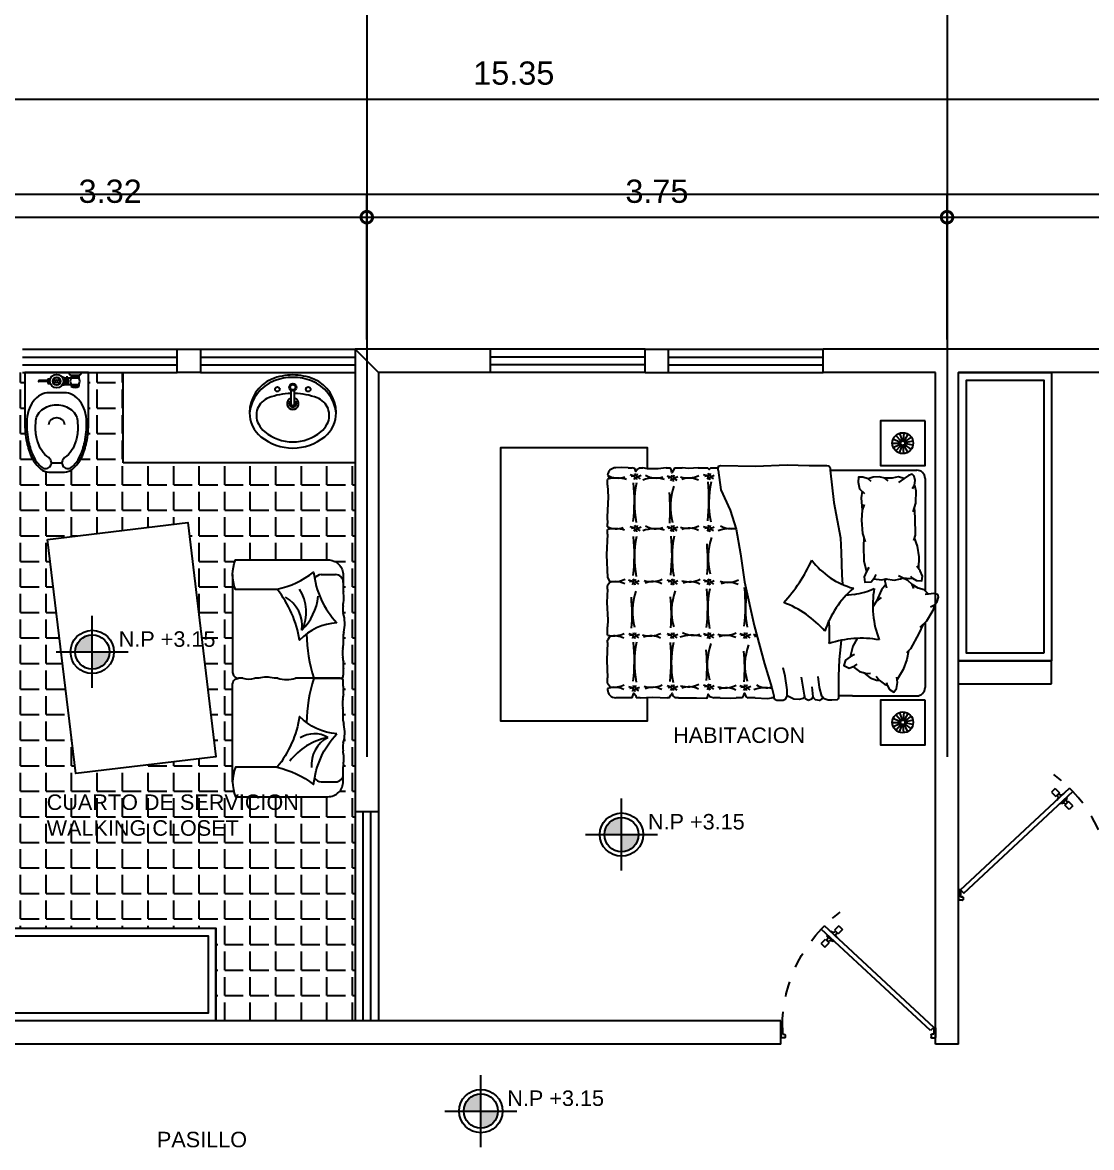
# Model space of a CAD drawing. Header units: inches. Extents: x -370 to 18, y -197 to 199.
# Drawn here: x -281.18 to -274.27, y 109.13 to 116.4 of the extents above; entities that cross this region are included whole.
import ezdxf
from ezdxf.enums import TextEntityAlignment as Align

# ---------------------------------------------------------------- set-up
doc = ezdxf.new("R2010")
doc.units = ezdxf.units.IN
doc.header["$MEASUREMENT"] = 0
doc.header["$PDMODE"] = 34
doc.header["$PDSIZE"] = 0.2
doc.linetypes.add('CENTER2', pattern=[28.575, 19.05, -3.175, 3.175, -3.175])
doc.linetypes.add('RAYITAS', pattern=[0.375, 0.25, -0.125])
for name, color, linetype in [('artefactos', 1, 'Continuous'), ('aux2', 194, 'Continuous'), ('MUEBLES', 7, 'Continuous')]:
    doc.layers.add(name, color=color, linetype=linetype)
doc.styles.get("Standard").update_dxf_attribs({"font": 'arial.ttf'})
doc.linetypes.add('ZIGZAG', pattern='A,0.0001,-0.2,[131,ltypeshp.shx,S=0.2,R=0,X=-0.2,Y=0],-0.4,[131,ltypeshp.shx,S=0.2,R=180,X=0.2,Y=0],-0.2', length=0.8001)
doc.dimstyles.new('E100', dxfattribs={"dimtxt": 0.15, "dimasz": 0.15, "dimexe": 0.15, "dimexo": 0.0625, "dimgap": 0.09, "dimtad": 1, "dimzin": 0, "dimdsep": 46, "dimtxsty": 'Standard', "dimblk": 'DOTSMALL', "dimcen": 0.09, "dimdle": 0.15, "dimclrd": 1, "dimclre": 1, "dimclrt": 2, "dimazin": 0, "dimtfac": 1, "dimtofl": 0, "dimtmove": 1, "dimatfit": 1, "dimldrblk": 'OPEN90', "dimfxl": 1, "dimtolj": 1, "dimtzin": 0, "dimarcsym": 0})

# ---------------------------------------------------------------- blocks, each defined once
blk = doc.blocks.new('velador')
at = {"layer": 'artefactos', "color": 2}
blk.add_lwpolyline([(-0.4, 0.4), (-0.4, 0), (0, 0), (0, 0.4), (-0.4, 0.4)], dxfattribs=at)
for radius in [0.0937, 0.0304]:
    blk.add_circle((-0.2, 0.2), radius, dxfattribs=at)
at = {"layer": 'aux2', "color": 2}
for p, q in [((-0.293, 0.21), (-0.23, 0.203)), ((-0.281, 0.247), (-0.226, 0.215)), ((-0.255, 0.276), (-0.218, 0.225)), ((-0.219, 0.292), (-0.206, 0.23)), ((-0.181, 0.292), (-0.194, 0.23)), ((-0.145, 0.276), (-0.182, 0.225)), ((-0.119, 0.247), (-0.174, 0.215)), ((-0.107, 0.21), (-0.17, 0.203)), ((-0.289, 0.171), (-0.229, 0.191)), ((-0.27, 0.137), (-0.223, 0.18)), ((-0.238, 0.114), (-0.212, 0.172)), ((-0.2, 0.106), (-0.2, 0.17)), ((-0.162, 0.114), (-0.188, 0.172)), ((-0.13, 0.137), (-0.177, 0.18)), ((-0.111, 0.171), (-0.171, 0.191))]:
    blk.add_line(p, q, dxfattribs=at)
blk.add_circle((-0.2, 0.2), 0.0202, dxfattribs=at)
blk = doc.blocks.new('cama_2pl')
at = {"layer": 'artefactos', "color": 1}
for p, q in [((706.728, 610.2968), (706.7439, 610.2697)), ((706.728, 610.2968), (706.7662, 610.2856)), ((706.7662, 610.2856), (706.8438, 610.2406)), ((705.8202, 610.2295), (706.6253, 610.2295)), ((706.6196, 610.2234), (706.6064, 610.1813)), ((706.6494, 610.2549), (706.6196, 610.2234)), ((706.8438, 610.2406), (706.8884, 610.1923)), ((706.8541, 610.2295), (707.3202, 610.2295)), ((705.7602, 609.5475), (705.7602, 610.1695)), ((706.6064, 610.1813), (706.5796, 610.1361)), ((707.3802, 609.7085), (707.3802, 610.1695)), ((706.5399, 609.9466), (706.5399, 609.9523)), ((706.5399, 609.8598), (706.5399, 609.8643)), ((707.2129, 609.7868), (707.2157, 609.7917)), ((706.6513, 609.72), (706.6586, 609.662)), ((707.3802, 609.7085), (707.3802, 609.6085)), ((706.3513, 609.628), (706.512, 609.6323)), ((706.512, 609.6323), (706.5805, 609.6379)), ((705.7432, 609.5475), (705.7602, 609.5475)), ((707.3802, 609.6085), (707.3935, 609.6085)), ((707.3203, 609.4713), (707.2399, 609.4625)), ((707.3816, 609.4873), (707.3203, 609.4713)), ((707.4023, 609.5052), (707.3816, 609.4873)), ((707.3144, 609.4158), (707.386, 609.4246)), ((707.386, 609.4246), (707.4035, 609.4144)), ((707.4123, 609.3939), (707.4006, 609.3691)), ((707.4035, 609.4144), (707.4123, 609.3939)), ((707.3743, 609.3633), (707.2458, 609.3428)), ((707.4006, 609.3691), (707.3743, 609.3633)), ((707.2395, 609.2242), (707.1784, 609.2109)), ((707.3371, 609.2407), (707.2395, 609.2242)), ((707.38, 609.239), (707.3371, 609.2407)), ((707.4015, 609.2308), (707.38, 609.239)), ((707.4096, 609.2108), (707.4015, 609.2308)), ((707.3802, 609.1445), (707.3935, 609.1445)), ((707.3935, 609.1445), (707.3935, 609.1259)), ((707.3935, 609.0102), (707.3935, 608.9593)), ((707.3935, 608.919), (707.3935, 608.8734)), ((705.7432, 608.6926), (705.7432, 608.7452)), ((705.7602, 608.7433), (705.7432, 608.7433)), ((707.3935, 608.7594), (707.3935, 608.7153)), ((705.7432, 608.6014), (705.7432, 608.668)), ((705.7432, 608.4296), (705.7432, 608.4857)), ((707.3935, 608.4593), (707.3935, 608.4357)), ((705.7432, 608.37), (705.7432, 608.3963)), ((707.3935, 608.3927), (707.3935, 608.3804)), ((705.7432, 608.1788), (705.7432, 608.2034)), ((707.3935, 608.184), (707.3935, 608.1542)), ((705.7432, 608.0982), (705.7432, 608.1262)), ((707.3935, 608.1262), (707.3935, 608.0095)), ((705.8681, 607.9495), (705.8267, 607.9495)), ((706.1673, 607.9495), (706.1419, 607.9495)), ((706.2183, 607.9495), (706.1858, 607.9495)), ((706.6132, 607.9495), (706.5869, 607.9495)), ((706.9435, 607.9495), (706.8835, 607.9495)), ((706.9958, 607.9495), (706.98, 607.9495)), ((707.2888, 607.9495), (707.2502, 607.9495)), ((707.3274, 607.9495), (707.3335, 607.9495))]:
    blk.add_line(p, q, dxfattribs=at)
for points in [[(706.728, 610.2968), (706.7014, 610.317), (706.672, 610.3264), (706.6525, 610.3213), (706.646, 610.2929), (706.6494, 610.2549), (706.6521, 610.2314)], [(706.2455, 610.1524), (706.3055, 610.1735), (706.3813, 610.1847), (706.4649, 610.1827)], [(706.5205, 610.1254), (706.535, 610.1394), (706.5529, 610.1689), (706.555, 610.2061), (706.5219, 610.2107), (706.4813, 610.1951), (706.4499, 610.1714)], [(706.8659, 610.2167), (706.9314, 610.186), (707.0424, 610.1249), (707.0721, 610.096)], [(705.8672, 610.1535), (705.8341, 610.158), (705.8039, 610.1518), (705.7894, 610.1378), (705.7976, 610.1099), (705.8192, 610.0785), (705.8479, 610.0387)], [(705.8672, 610.1535), (705.906, 610.1624), (705.9957, 610.1613), (706.0582, 610.141)], [(705.8672, 610.1535), (705.8944, 610.1376)], [(706.0267, 610.1512), (706.0988, 610.1566), (706.2255, 610.1577), (706.2655, 610.1471)], [(706.517, 610.04), (706.5325, 610.0715), (706.5383, 610.1199), (706.535, 610.1394)], [(706.6097, 610.1481), (706.5796, 610.1361), (706.5527, 610.1055), (706.5336, 610.0663)], [(707.0572, 610.1104), (707.1198, 610.0994), (707.1914, 610.072), (707.2633, 610.0293)], [(705.8192, 610.0785), (705.8087, 610.0363), (705.8179, 609.9932), (705.8167, 609.9406)], [(706.5393, 609.9491), (706.5496, 610.007), (706.5401, 610.0545), (706.5325, 610.0715)], [(707.2837, 609.9521), (707.3031, 609.9572), (707.3332, 609.9741), (707.3533, 610.0056), (707.3267, 610.0258), (707.2837, 610.0321), (707.2447, 610.0268)], [(705.837, 609.9659), (705.8167, 609.9406), (705.8082, 609.9008), (705.8108, 609.8573), (705.8218, 609.8208)], [(706.5394, 609.8601), (706.5461, 609.9194), (706.5393, 609.9491)], [(706.5399, 609.9465), (706.5576, 609.9407), (706.6053, 609.9539)], [(706.5814, 609.9473), (706.6194, 609.918), (706.7009, 609.8809)], [(707.2387, 609.8794), (707.2677, 609.8992), (707.2965, 609.9386), (707.3031, 609.9572)], [(706.4577, 609.8266), (706.4873, 609.8087), (706.5255, 609.7914), (706.5644, 609.7981), (706.5618, 609.8417), (706.5273, 609.8702), (706.5093, 609.8778)], [(706.6731, 609.9138), (706.7009, 609.8809), (706.7416, 609.8545)], [(707.2136, 609.7892), (707.251, 609.8346), (707.266, 609.8807), (707.2677, 609.8992)], [(705.8424, 609.8417), (705.8218, 609.8208), (705.8109, 609.783), (705.8106, 609.7524), (705.8457, 609.7501), (705.8933, 609.7596), (705.9283, 609.7945)], [(706.0072, 609.7927), (706.0474, 609.7777), (706.1177, 609.7732), (706.2134, 609.7812), (706.2735, 609.8001)], [(706.2447, 609.7911), (706.3027, 609.7866), (706.4119, 609.7889), (706.4873, 609.8087)], [(707.1701, 609.7116), (707.205, 609.76), (707.22, 609.8109), (707.2158, 609.8372)], [(705.9107, 609.777), (705.9582, 609.7701), (706.0474, 609.7777)], [(706.967, 609.7426), (707.0241, 609.712), (707.0995, 609.6924)], [(707.0825, 609.7224), (707.0995, 609.6924), (707.1243, 609.6585), (707.1615, 609.6453), (707.1806, 609.6846), (707.1645, 609.7263), (707.1526, 609.7418)], [(705.7602, 609.5475), (705.9909, 609.5757), (706.245, 609.6228), (706.3513, 609.628)], [(706.9813, 609.6268), (707.1182, 609.6121), (707.2381, 609.6085), (707.3802, 609.6085)], [(705.7432, 609.5475), (705.7315, 609.5397), (705.7283, 609.525), (705.7299, 609.3975), (705.725, 609.2389), (705.7332, 609.0133), (705.7299, 608.7615), (705.7332, 608.7452), (705.7432, 608.7452)], [(707.3935, 609.6085), (707.4004, 609.6062), (707.4082, 609.5984), (707.4104, 609.5594), (707.4119, 609.5348)], [(707.3893, 609.494), (707.4021, 609.4873), (707.4123, 609.4727), (707.4079, 609.4421), (707.386, 609.4246)], [(707.4119, 609.5348), (707.4023, 609.5052)], [(707.3855, 609.3658), (707.3982, 609.3547), (707.4065, 609.3249), (707.4032, 609.2869), (707.3883, 609.2588), (707.38, 609.239)], [(705.7602, 608.7433), (705.9021, 608.7632), (706.0466, 608.8301), (706.1841, 608.8724), (706.3603, 608.9041), (706.5613, 608.9323), (706.875, 609.0027), (707.1499, 609.0767), (707.3227, 609.1295), (707.3802, 609.1445)], [(707.3935, 609.1445), (707.401, 609.1459), (707.4056, 609.1522), (707.4101, 609.1653), (707.4096, 609.2108)], [(707.3935, 609.0102), (707.3983, 609.0979), (707.3935, 609.1259)], [(707.3935, 608.919), (707.3755, 608.9278), (707.3597, 608.9331), (707.3842, 608.9436), (707.3935, 608.9593)], [(707.3935, 608.7594), (707.3965, 608.8331), (707.3935, 608.8734)], [(705.7432, 608.6926), (705.756, 608.6796), (705.7432, 608.668)], [(707.3935, 608.4593), (707.3929, 608.5882), (707.3964, 608.6636), (707.3841, 608.6689), (707.3683, 608.6724), (707.3841, 608.6847), (707.3935, 608.7153)], [(705.7432, 608.6014), (705.749, 608.5341), (705.7432, 608.4857)], [(705.7432, 608.4296), (705.7595, 608.4236), (705.7788, 608.4113), (705.756, 608.4078), (705.7432, 608.3963)], [(707.3935, 608.3927), (707.3753, 608.4041), (707.3595, 608.4129), (707.3806, 608.4181), (707.3935, 608.4357)], [(705.7432, 608.37), (705.7507, 608.3131), (705.7507, 608.2377), (705.7432, 608.2034)], [(707.3935, 608.184), (707.3893, 608.2743), (707.3935, 608.3804)], [(705.7432, 608.1788), (705.7525, 608.1658), (705.77, 608.1536), (705.749, 608.1448), (705.7432, 608.1262)], [(705.7432, 608.0982), (705.742, 608.0501), (705.7432, 608.0095)], [(707.3935, 608.1262), (707.3736, 608.1341), (707.3613, 608.1393), (707.3771, 608.1534), (707.3935, 608.1542)], [(705.7973, 607.9514), (705.8096, 607.9613), (705.8132, 607.9712), (705.8174, 607.9598), (705.8267, 607.9495)], [(705.8681, 607.9495), (705.951, 607.9533), (706.0984, 607.9463), (706.1419, 607.9495)], [(706.2183, 607.9495), (706.3669, 607.9428), (706.5307, 607.9495), (706.5566, 607.9638), (706.5656, 607.9664), (706.5869, 607.9495)], [(706.6132, 607.9495), (706.7091, 607.9446), (706.8337, 607.9516), (706.8835, 607.9495)], [(706.9435, 607.9495), (706.9477, 607.9649), (706.9534, 607.9662), (706.98, 607.9495)], [(706.9958, 607.9495), (707.1226, 607.9447), (707.2502, 607.9495)], [(707.2888, 607.9495), (707.3174, 607.9708), (707.3212, 607.9715), (707.3277, 607.9495)]]:
    blk.add_lwpolyline(points, dxfattribs=at)
for centre, radius, start, end in [((705.8202, 610.1695), 0.06, 90, 180), ((707.3202, 610.1695), 0.06, 0, 90), ((706.73, 610.5526), 0.6983, 260.07459, 290.84099), ((706.0898, 609.6369), 0.5677, 8.42319, 23.67235), ((707.6668, 609.7706), 0.7004, 169.34718, 199.09407), ((706.0604, 609.8656), 0.5677, 307.59373, 344.59337), ((707.1348, 610.1728), 0.6983, 220.99561, 251.76201), ((706.9348, 608.3855), 1.1581, 86.52842, 94.68904), ((707.3689, 608.9752), 0.7004, 130.2682, 160.01509), ((705.9276, 608.3614), 1.1581, 47.44943, 65.55794), ((705.8032, 608.0095), 0.06, 180, 263.48359), ((707.3335, 608.0095), 0.06, 270, 0)]:
    blk.add_arc(centre, radius, start, end, dxfattribs=at)
at = {"layer": 'aux2', "color": 1}
for points in [[(706.9711, 608.9478), (706.9587, 608.9442), (706.9493, 608.9502), (706.9373, 608.9776)], [(707.3441, 608.9478), (707.3316, 608.9442), (707.3223, 608.9502), (707.3103, 608.9776)], [(706.9244, 608.9313), (706.9342, 608.9354), (706.9435, 608.9309), (706.9475, 608.9064)], [(706.9271, 608.9491), (706.9373, 608.9465), (706.9498, 608.9509), (706.9627, 608.9714)], [(706.968, 608.9278), (706.9542, 608.9349), (706.9435, 608.9309), (706.9351, 608.9002)], [(707.2974, 608.9313), (707.3071, 608.9354), (707.3165, 608.9309), (707.3205, 608.9064)], [(707.3, 608.9491), (707.3103, 608.9465), (707.3227, 608.9509), (707.3356, 608.9714)], [(707.341, 608.9278), (707.3272, 608.9349), (707.3165, 608.9309), (707.308, 608.9002)], [(705.782, 608.6699), (705.7918, 608.6739), (705.8012, 608.6695), (705.8052, 608.645)], [(705.7847, 608.6877), (705.795, 608.685), (705.8074, 608.6895), (705.8203, 608.7099)], [(705.8257, 608.6664), (705.8119, 608.6735), (705.8012, 608.6695), (705.7927, 608.6388)], [(705.8288, 608.6864), (705.8163, 608.6828), (705.8069, 608.6887), (705.795, 608.7162)], [(706.1549, 608.6699), (706.1647, 608.6739), (706.174, 608.6695), (706.178, 608.645)], [(706.1575, 608.6877), (706.1678, 608.685), (706.1802, 608.6895), (706.1931, 608.7099)], [(706.1985, 608.6664), (706.1847, 608.6735), (706.174, 608.6695), (706.1655, 608.6388)], [(706.2016, 608.6864), (706.1891, 608.6828), (706.1798, 608.6887), (706.1678, 608.7162)], [(706.5387, 608.6699), (706.5485, 608.6739), (706.5579, 608.6695), (706.5619, 608.645)], [(706.5414, 608.6877), (706.5516, 608.685), (706.5641, 608.6895), (706.577, 608.7099)], [(706.5824, 608.6664), (706.5686, 608.6735), (706.5579, 608.6695), (706.5494, 608.6388)], [(706.5855, 608.6864), (706.573, 608.6828), (706.5636, 608.6887), (706.5516, 608.7162)], [(706.9244, 608.6699), (706.9342, 608.6739), (706.9435, 608.6695), (706.9475, 608.645)], [(706.9271, 608.6877), (706.9373, 608.685), (706.9498, 608.6895), (706.9627, 608.7099)], [(706.968, 608.6664), (706.9542, 608.6735), (706.9435, 608.6695), (706.9351, 608.6388)], [(706.9711, 608.6864), (706.9587, 608.6828), (706.9493, 608.6887), (706.9373, 608.7162)], [(707.2924, 608.6699), (707.3021, 608.6739), (707.3115, 608.6695), (707.3155, 608.645)], [(707.295, 608.6877), (707.3053, 608.685), (707.3177, 608.6895), (707.3306, 608.7099)], [(707.336, 608.6664), (707.3222, 608.6735), (707.3115, 608.6695), (707.303, 608.6388)], [(707.3391, 608.6864), (707.3266, 608.6828), (707.3173, 608.6887), (707.3053, 608.7162)], [(705.7935, 608.4079), (705.8033, 608.4119), (705.8127, 608.4075), (705.8167, 608.383)], [(705.7962, 608.4257), (705.8064, 608.423), (705.8189, 608.4275), (705.8318, 608.4479)], [(705.8371, 608.4044), (705.8233, 608.4115), (705.8127, 608.4075), (705.8042, 608.3768)], [(705.8403, 608.4244), (705.8278, 608.4208), (705.8184, 608.4267), (705.8064, 608.4542)], [(706.1549, 608.4079), (706.1647, 608.4119), (706.174, 608.4075), (706.178, 608.383)], [(706.1575, 608.4257), (706.1678, 608.423), (706.1802, 608.4275), (706.1931, 608.4479)], [(706.1985, 608.4044), (706.1847, 608.4115), (706.174, 608.4075), (706.1655, 608.3768)], [(706.2016, 608.4244), (706.1891, 608.4208), (706.1798, 608.4267), (706.1678, 608.4542)], [(706.5387, 608.4092), (706.5485, 608.4132), (706.5579, 608.4088), (706.5619, 608.3843)], [(706.5414, 608.427), (706.5516, 608.4243), (706.5641, 608.4288), (706.577, 608.4492)], [(706.5824, 608.4057), (706.5686, 608.4128), (706.5579, 608.4088), (706.5494, 608.3781)], [(706.5855, 608.4257), (706.573, 608.4221), (706.5636, 608.428), (706.5516, 608.4555)], [(706.9244, 608.4079), (706.9342, 608.4119), (706.9435, 608.4075), (706.9475, 608.383)], [(706.9271, 608.4257), (706.9373, 608.423), (706.9498, 608.4275), (706.9627, 608.4479)], [(706.968, 608.4044), (706.9542, 608.4115), (706.9435, 608.4075), (706.9351, 608.3768)], [(706.9711, 608.4244), (706.9587, 608.4208), (706.9493, 608.4267), (706.9373, 608.4542)], [(707.2982, 608.4079), (707.308, 608.4119), (707.3173, 608.4075), (707.3213, 608.383)], [(707.3009, 608.4257), (707.3111, 608.423), (707.3236, 608.4275), (707.3365, 608.4479)], [(707.3418, 608.4044), (707.328, 608.4115), (707.3173, 608.4075), (707.3089, 608.3768)], [(707.3449, 608.4244), (707.3325, 608.4208), (707.3231, 608.4267), (707.3111, 608.4542)], [(705.7857, 608.1617), (705.7959, 608.159), (705.8084, 608.1635), (705.8213, 608.1839)], [(705.8297, 608.1604), (705.8173, 608.1568), (705.8079, 608.1627), (705.7959, 608.1902)], [(706.1575, 608.1617), (706.1678, 608.159), (706.1802, 608.1635), (706.1931, 608.1839)], [(706.2016, 608.1604), (706.1891, 608.1568), (706.1798, 608.1627), (706.1678, 608.1902)], [(706.5414, 608.1495), (706.5516, 608.1469), (706.5641, 608.1513), (706.577, 608.1718)], [(706.5855, 608.1482), (706.573, 608.1446), (706.5636, 608.1506), (706.5516, 608.178)], [(706.9271, 608.1506), (706.9373, 608.1479), (706.9498, 608.1523), (706.9627, 608.1728)], [(706.9711, 608.1492), (706.9587, 608.1457), (706.9493, 608.1516), (706.9373, 608.179)], [(707.3064, 608.1506), (707.3167, 608.1479), (707.3291, 608.1523), (707.3421, 608.1728)], [(707.3505, 608.1492), (707.338, 608.1457), (707.3287, 608.1516), (707.3167, 608.179)], [(705.783, 608.1439), (705.7928, 608.1479), (705.8021, 608.1435), (705.8061, 608.119)], [(705.8266, 608.1404), (705.8128, 608.1475), (705.8021, 608.1435), (705.7937, 608.1128)], [(706.1549, 608.1439), (706.1647, 608.1479), (706.174, 608.1435), (706.178, 608.119)], [(706.1985, 608.1404), (706.1847, 608.1475), (706.174, 608.1435), (706.1655, 608.1128)], [(706.5387, 608.1317), (706.5485, 608.1357), (706.5579, 608.1313), (706.5619, 608.1068)], [(706.5824, 608.1282), (706.5686, 608.1353), (706.5579, 608.1313), (706.5494, 608.1006)], [(706.9244, 608.1328), (706.9342, 608.1368), (706.9435, 608.1323), (706.9475, 608.1079)], [(706.968, 608.1292), (706.9542, 608.1363), (706.9435, 608.1323), (706.9351, 608.1016)], [(707.3038, 608.1328), (707.3136, 608.1368), (707.3229, 608.1323), (707.3269, 608.1079)], [(707.3474, 608.1292), (707.3336, 608.1363), (707.3229, 608.1323), (707.3145, 608.1016)]]:
    blk.add_lwpolyline(points, dxfattribs=at)
for centre, radius, start, end in [((707.1705, 609.0941), 0.1516, 330.00614, 12.98914), ((707.574, 609.0845), 0.2522, 169.50688, 199.72929), ((706.7687, 609.0499), 0.1768, 342.64426, 350.61497), ((707.0916, 609.0588), 0.1463, 194.23978, 201.51943), ((706.7279, 607.6368), 1.3033, 83.32536, 95.58422), ((706.751, 609.6822), 0.7423, 261.03637, 280.58745), ((707.16, 609.3714), 0.4351, 250.41332, 285.15099), ((707.1819, 607.5197), 1.4151, 86.03505, 95.00581), ((706.0284, 608.8377), 0.1516, 330.00614, 12.31936), ((706.4319, 608.8281), 0.2522, 169.91882, 199.72929), ((706.3886, 608.8114), 0.1768, 342.64426, 26.16029), ((706.7115, 608.8204), 0.1463, 152.75109, 201.51943), ((706.7687, 608.7953), 0.1768, 342.64426, 26.16029), ((707.0916, 608.8043), 0.1463, 152.75109, 201.51943), ((707.1454, 608.7953), 0.1768, 342.64426, 26.16029), ((707.4683, 608.8043), 0.1463, 152.75109, 201.51943), ((705.9942, 609.42), 0.7423, 258.35241, 280.58745), ((705.9712, 607.3746), 1.3033, 83.32536, 95.58422), ((706.3892, 609.1062), 0.4351, 250.41332, 285.15099), ((706.4111, 607.2544), 1.4151, 86.03505, 95.00581), ((706.7604, 609.4115), 0.7423, 258.35241, 280.58745), ((706.7373, 607.3661), 1.3033, 83.32536, 95.58422), ((707.1506, 609.101), 0.4351, 250.41332, 285.15099), ((707.1724, 607.2492), 1.4151, 86.03505, 95.00581), ((705.6394, 608.5271), 0.1768, 342.64426, 26.16029), ((705.9623, 608.536), 0.1463, 152.75109, 201.51943), ((706.0001, 608.5271), 0.1768, 342.64426, 26.16029), ((706.323, 608.536), 0.1463, 152.75109, 201.51943), ((706.3845, 608.5371), 0.1768, 342.64426, 26.16029), ((706.7075, 608.5461), 0.1463, 152.75109, 201.51943), ((706.7929, 608.5643), 0.1516, 330.00614, 18.99185), ((707.1965, 608.5547), 0.2522, 163.98533, 199.72929), ((707.1381, 608.5271), 0.1768, 342.64426, 26.16029), ((707.461, 608.536), 0.1463, 152.75109, 201.51943), ((706.021, 608.836), 0.4351, 250.41332, 285.15099), ((706.3842, 609.1549), 0.7423, 258.35241, 280.58745), ((706.3612, 607.1094), 1.3033, 83.32536, 95.58422), ((706.7716, 608.8447), 0.4351, 250.41332, 285.15099), ((706.7935, 606.993), 1.4151, 86.03505, 95.00581), ((707.1476, 609.1496), 0.7423, 258.35241, 280.58745), ((707.1246, 607.1042), 1.3033, 83.32536, 95.58422), ((705.6649, 608.2984), 0.1516, 330.00614, 18.99185), ((706.0684, 608.2888), 0.2522, 163.98533, 199.72929), ((706.0428, 606.9842), 1.4151, 86.03505, 95.00581), ((706.029, 608.2984), 0.1516, 330.00614, 18.99185), ((706.4325, 608.2888), 0.2522, 163.98533, 199.72929), ((706.3832, 608.2646), 0.1768, 342.64426, 26.16029), ((706.7061, 608.2736), 0.1463, 152.75109, 201.51943), ((706.7728, 608.2537), 0.1768, 342.64426, 26.16029), ((707.0958, 608.2627), 0.1463, 152.75109, 201.51943), ((707.1418, 608.2646), 0.1768, 342.64426, 26.16029), ((707.4647, 608.2736), 0.1463, 152.75109, 201.51943), ((706.0684, 608.0155), 0.2522, 163.98533, 194.58059), ((706, 608.8849), 0.7423, 258.35241, 280.58745), ((705.977, 606.8395), 1.3033, 83.32536, 95.58422), ((706.3871, 608.8849), 0.7423, 258.35241, 280.58745), ((706.364, 606.8395), 1.3033, 83.32536, 95.58422), ((706.7742, 608.5628), 0.4351, 250.41332, 285.15099), ((706.7961, 606.7111), 1.4151, 86.03505, 95.00581), ((707.1452, 608.8849), 0.7423, 258.35241, 280.58745), ((707.1222, 606.8395), 1.3033, 83.32536, 95.58422), ((705.6649, 608.0252), 0.1516, 330.00614, 18.99185), ((706.029, 608.0115), 0.1516, 335.84042, 18.99185), ((706.4325, 608.0019), 0.2522, 163.98533, 191.99553), ((706.3832, 607.9981), 0.1768, 348.82047, 26.16029), ((706.7061, 608.0071), 0.1463, 152.75109, 196.13134), ((706.7728, 607.991), 0.1768, 351.4985, 26.16029), ((707.0958, 608), 0.1463, 152.75109, 193.33361), ((707.1418, 607.991), 0.1768, 353.45059, 26.16029), ((707.4647, 607.9999), 0.1463, 152.75109, 191.18533)]:
    blk.add_arc(centre, radius, start, end, dxfattribs=at)
at = {"layer": 'artefactos', "color": 1, "xscale": 0.7999999999999545, "yscale": 0.7999999999999545, "zscale": 0.7999999999999545}
for p in [(705.7261, 609.9095), (707.7302, 609.9095)]:
    blk.add_blockref('velador', p, dxfattribs=at)
blk = doc.blocks.new('lo')
at = {"layer": 'artefactos', "color": 1, "linetype": 'Continuous'}
for p, q in [((0.0359, 0.0116), (0.1244, 0.0116)), ((0.0359, -0.0116), (0.1244, -0.0116))]:
    blk.add_line(p, q, dxfattribs=at)
at = {"layer": 'artefactos', "color": 1}
blk.add_lwpolyline([(-0.1752, -0.2061, 0.225897), (-0.02, -0.28, 0.302325), (0.1968, -0.1357, 0.099436), (0.224, 0, 0.099436), (0.1968, 0.1357, 0.302325), (-0.02, 0.28, 0.225897), (-0.1752, 0.2061, 0.172204), (-0.2484, 0, 0.172204)], format="xyb", close=True, dxfattribs=at)
blk.add_lwpolyline([(-0.1442, 0.1809, 0.172204), (-0.2084, 0, 0.172204), (-0.1442, -0.1809)], format="xyb", dxfattribs=at)
at = {"layer": 'artefactos', "color": 1, "linetype": 'Continuous'}
blk.add_circle((0.1445, 0), 0.0233, dxfattribs=at)
at = {"layer": 'artefactos', "color": 1}
for centre, radius, start, end in [((-0.0536, 0.0242), 0.258, 82.50469, 82.50469), ((-0.0536, -0.0243), 0.258, 277.49531, 277.49531), ((-0.02, 0.08), 0.16, 117.069, 140.91709), ((-0.0375, 0.1143), 0.1215, 20.35846, 117.06899), ((-0.3455, 0), 0.45, 1.48123, 20.35846), ((-0.3455, 0), 0.45, 339.64154, 358.51845), ((-0.02, -0.08), 0.16, 219.08291, 242.931), ((-0.0375, -0.1143), 0.1215, 242.93101, 339.64154)]:
    blk.add_arc(centre, radius, start, end, dxfattribs=at)
at = {"layer": 'artefactos', "color": 1, "linetype": 'Continuous'}
blk.add_arc((0.0359, 0), 0.0116, 90, 270, dxfattribs=at)
at = {"layer": 'aux2', "color": 1}
for centre, radius in [((0.1315, 0.1), 0.015), ((0.1445, 0), 0.0175), ((0.1315, -0.1), 0.015)]:
    blk.add_circle(centre, radius, dxfattribs=at)
for centre, radius, start, end in [((-0.0536, 0.0242), 0.258, 22.17926, 82.50469), ((-0.1275, 0), 0.3355, 0, 21.25325), ((0.0375, 0), 0.0375, 18.07084, 341.92501), ((0.0375, 0), 0.023, 30.38108, 329.61146), ((-0.1275, 0), 0.3355, 338.74675, 0), ((-0.0536, -0.0243), 0.258, 277.49531, 337.82074)]:
    blk.add_arc(centre, radius, start, end, dxfattribs=at)
blk = doc.blocks.new('videt')
at = {"layer": 'artefactos', "color": 1}
blk.add_line((0.0239, 0.2899), (-0.0436, 0.2899), dxfattribs=at)
for points in [[(0.1964, 0.0288, 0.049648), (0.1834, 0.1591, 0.06346), (0.1506, 0.2564, 0.103485), (0.0927, 0.3312, 0.178458), (0.0401, 0.3506), (-0.0599, 0.3506, 0.178458), (-0.1124, 0.3312, 0.103485), (-0.1703, 0.2564, 0.06346), (-0.2031, 0.1591, 0.049648), (-0.2161, 0.0288), (-0.2161, -0.2931), (0.1964, -0.2931)], [(-0.1043, 0.3217, 0.103485), (-0.1591, 0.2509, 0.06346), (-0.1909, 0.1566, 0.049648), (-0.2036, 0.0288, 0.075858), (-0.1922, -0.0463, 0.086069), (-0.1615, -0.106, 0.105985), (-0.1127, -0.1483, 0.126201), (-0.0599, -0.1618), (0.0401, -0.1618, 0.126201), (0.0929, -0.1483, 0.105985), (0.1418, -0.106, 0.086069), (0.1724, -0.0463, 0.075858), (0.1839, 0.0288, 0.049648), (0.1712, 0.1566, 0.06346), (0.1394, 0.2509, 0.103485), (0.0846, 0.3217, 0.097511), (0.0705, 0.3277, 0.09808), (0.0553, 0.3278, 0.098895), (0.0412, 0.322, 0.099479), (0.0304, 0.3114, 0.099479), (0.0246, 0.2974, 0.098895), (0.0247, 0.2822, 0.09808), (0.0305, 0.2682, 0.097511), (0.0414, 0.2574, -0.102445), (0.0867, 0.2111, -0.077884), (0.1156, 0.1456, -0.065096), (0.1267, 0.0607, -0.024284), (0.1251, 0.0288, -0.115331), (0.1153, -0.0135, -0.103946), (0.0856, -0.0512, -0.091071), (0.0428, -0.0754, -0.083675), (-0.0099, -0.0843, -0.083675), (-0.0626, -0.0754, -0.091071), (-0.1053, -0.0512, -0.103946), (-0.135, -0.0135, -0.115331), (-0.1449, 0.0288, -0.024284), (-0.1464, 0.0607, -0.065096), (-0.1353, 0.1456, -0.077884), (-0.1064, 0.2111, -0.102445), (-0.0611, 0.2574, 0.097511), (-0.0503, 0.2682, 0.09808), (-0.0444, 0.2822, 0.098895), (-0.0444, 0.2974, 0.099479), (-0.0502, 0.3114, 0.099479), (-0.0609, 0.322, 0.098895), (-0.075, 0.3278, 0.09808), (-0.0902, 0.3277, 0.097511)]]:
    blk.add_lwpolyline(points, format="xyb", close=True, dxfattribs=at)
blk.add_lwpolyline([(0.0401, 0.0429, -0.111064), (0.0364, 0.0264, -0.102841), (0.0255, 0.0119, -0.093011), (0.0096, 0.0026, -0.087082), (-0.0099, -0.0009, -0.087082), (-0.0293, 0.0026, -0.093011), (-0.0452, 0.0119, -0.102841), (-0.0562, 0.0264, -0.111064), (-0.0599, 0.0429, -0.111064)], format="xyb", dxfattribs=at)
at = {"layer": 'aux2', "color": 1}
for p, q in [((-0.1536, -0.2152), (-0.1536, -0.2027)), ((-0.0829, -0.2152), (-0.1536, -0.2152)), ((-0.1505, -0.2058), (-0.1505, -0.2012)), ((-0.1349, -0.209), (-0.1474, -0.209)), ((-0.1317, -0.2058), (-0.1317, -0.1966)), ((-0.1255, -0.2058), (-0.1255, -0.1966)), ((-0.1099, -0.209), (-0.1224, -0.209)), ((-0.1067, -0.2058), (-0.1067, -0.2012)), ((-0.1036, -0.2152), (-0.1036, -0.2027)), ((-0.0829, -0.2121), (-0.0704, -0.2121)), ((-0.0829, -0.2616), (-0.0829, -0.2121)), ((-0.0704, -0.2616), (-0.0704, -0.2121)), ((-0.0579, -0.2152), (-0.0704, -0.2152)), ((-0.0459, -0.2121), (-0.0579, -0.2121)), ((-0.0579, -0.2616), (-0.0579, -0.2121)), ((-0.1661, -0.2931), (-0.1661, -0.2806)), ((-0.0829, -0.2585), (-0.1536, -0.2585)), ((-0.1536, -0.2771), (-0.1536, -0.2585)), ((-0.1505, -0.2765), (-0.1505, -0.2648)), ((-0.1349, -0.2616), (-0.1474, -0.2616)), ((-0.1317, -0.2744), (-0.1317, -0.2648)), ((-0.1255, -0.2744), (-0.1255, -0.2648)), ((-0.1099, -0.2616), (-0.1224, -0.2616)), ((-0.1067, -0.2765), (-0.1067, -0.2648)), ((-0.1036, -0.2771), (-0.1036, -0.2585)), ((-0.0911, -0.2931), (-0.0911, -0.2806)), ((-0.0829, -0.2369), (-0.0704, -0.2369)), ((-0.0829, -0.2616), (-0.0704, -0.2616)), ((-0.0579, -0.2585), (-0.0704, -0.2585)), ((-0.0459, -0.2616), (-0.0579, -0.2616)), ((0.0465, -0.2215), (0.0311, -0.2215)), ((0.0465, -0.2523), (0.0311, -0.2523)), ((0.0465, -0.2523), (0.0465, -0.2215)), ((0.0496, -0.2337), (0.1058, -0.2337)), ((0.0496, -0.24), (0.1058, -0.24)), ((-0.1661, -0.2931), (-0.0911, -0.2931))]:
    blk.add_line(p, q, dxfattribs=at)
blk.add_lwpolyline([(-0.0349, -0.2369), (-0.0224, -0.2585), (0.0026, -0.2585), (0.0151, -0.2369), (0.0026, -0.2152), (-0.0224, -0.2152)], close=True, dxfattribs=at)
for centre, radius in [((-0.0099, -0.2369), 0.0437), ((-0.0099, -0.2355), 0.025), ((-0.0099, -0.2369), 0.025), ((-0.0099, -0.2369), 0.00855)]:
    blk.add_circle(centre, radius, dxfattribs=at)
for centre, radius, start, end in [((-0.1192, -0.2369), 0.0406, 147.79517, 212.20483), ((-0.1286, -0.2496), 0.0531, 61.92751, 118.07249), ((-0.1474, -0.2058), 0.00312, 180, 270), ((-0.1349, -0.2058), 0.00312, 270, 0), ((-0.1224, -0.2058), 0.00312, 180, 270), ((-0.1099, -0.2058), 0.00312, 270, 0), ((-0.138, -0.2369), 0.0406, 327.79577, 32.20423), ((-0.1286, -0.39), 0.1156, 71.07536, 108.92464), ((-0.1474, -0.2648), 0.00312, 90, 180), ((-0.1349, -0.2648), 0.00312, 0, 90), ((-0.1224, -0.2648), 0.00312, 90, 180), ((-0.1099, -0.2648), 0.00312, 0, 90), ((0.0496, -0.2306), 0.00312, 180, 270), ((0.0496, -0.2431), 0.00312, 90, 180), ((0.1058, -0.2369), 0.00312, 270, 90)]:
    blk.add_arc(centre, radius, start, end, dxfattribs=at)
blk = doc.blocks.new('sillon2_pl')
at = {"layer": 'artefactos', "color": 1}
for p, q in [((-1.3844, 0.6959), (-1.337, 0.6959)), ((-1.0394, 0.6959), (-0.9776, 0.6959)), ((-0.8802, 0.6959), (-0.8826, 0.6959)), ((-0.8158, 0.6959), (-0.785, 0.6959)), ((-0.765, 0.5046), (-0.765, 0.6759)), ((-0.765, 0.6759), (-0.765, 0.3872)), ((-0.765, 0.6759), (-0.765, 0.3872)), ((-0.7142, 0.6959), (-0.745, 0.6959)), ((-0.7142, 0.6959), (-0.745, 0.6959)), ((-0.6474, 0.6959), (-0.6498, 0.6959)), ((-0.6498, 0.6959), (-0.6474, 0.6959)), ((-0.4906, 0.6959), (-0.5524, 0.6959)), ((-0.4906, 0.6959), (-0.5524, 0.6959)), ((-0.1456, 0.6959), (-0.193, 0.6959)), ((-0.1456, 0.6959), (-0.193, 0.6959)), ((-1.4344, 0.5536), (-1.4344, 0.6459)), ((-1.4344, 0.5536), (-1.4344, 0.6459)), ((-0.0956, 0.5536), (-0.0956, 0.6459)), ((-0.765, 0.272), (-0.765, 0.2488)), ((-0.765, 0.272), (-0.765, 0.2488)), ((-0.765, 0.1495), (-0.765, 0.1239)), ((-0.765, 0.1495), (-0.765, 0.1239)), ((-0.765, 0.0476), (-0.765, 0.0191)), ((-0.765, 0.0476), (-0.765, 0.0191)), ((-1.4344, -0.0191), (-1.3388, -0.0191)), ((-0.0956, -0.0191), (-0.1913, -0.0191))]:
    blk.add_line(p, q, dxfattribs=at)
for points in [[(-1.3388, 0.2699), (-1.3388, 0, -0.2), (-1.53, 0), (-1.53, 0.5959, -0.414214), (-1.43, 0.6959), (-1.3844, 0.6959)], [(-0.1913, 0.2699), (-0.1913, 0, 0.2), (0, 0), (0, 0.5959, 0.414214), (-0.1, 0.6959), (-0.1456, 0.6959)], [(-1.3388, -0.0191), (-0.8032, -0.0191, 0.414214), (-0.765, 0.0191, 0.414214)], [(-0.1913, -0.0191), (-0.7268, -0.0191, -0.414214), (-0.765, 0.0191, -0.414214)]]:
    blk.add_lwpolyline(points, format="xyb", dxfattribs=at)
for points in [[(-1.1232, 0.6544, 0.188011), (-1.0112, 0.413, 0.130529), (-1.3404, 0.2685, 0.110936), (-1.4506, 0.5042, 0.162859)], [(-0.4068, 0.6544, -0.188011), (-0.5188, 0.413, -0.130529), (-0.1896, 0.2685, -0.110936), (-0.0794, 0.5042, -0.162859)]]:
    blk.add_lwpolyline(points, format="xyb", close=True, dxfattribs=at)
blk.add_lwpolyline([(-0.765, 0.5082), (-0.765, 0.3872)], dxfattribs=at)
blk.add_lwpolyline([(-0.765, 0.5082), (-0.765, 0.3872)], dxfattribs=at)
for centre, radius, start, end in [((-1.3844, 0.6459), 0.05, 90, 180), ((-1.337, 0.7959), 0.1, 270, 278.05582), ((-1.2858, 0.4346), 0.2649, 78.49498, 98.05582), ((-1.2131, 0.7921), 0.1, 258.49498, 286.18746), ((-1.1193, 0.469), 0.2365, 76.27426, 106.18746), ((-1.0394, 0.7959), 0.1, 256.27426, 270), ((-0.9776, 0.5959), 0.1, 78.15566, 90), ((-0.9289, 0.828), 0.1372, 258.15566, 281.84434), ((-0.8802, 0.5959), 0.1, 90, 101.84434), ((-0.8826, 0.7959), 0.1, 270, 278.30333), ((-0.8492, 0.567), 0.1313, 81.69667, 98.30333), ((-0.8158, 0.7959), 0.1, 261.69667, 270), ((-0.785, 0.6759), 0.02, 0, 90), ((-0.745, 0.6759), 0.02, 90, 180), ((-0.7142, 0.7959), 0.1, 270, 278.30333), ((-0.6808, 0.567), 0.1313, 81.69667, 98.30333), ((-0.6474, 0.7959), 0.1, 261.69667, 270), ((-0.6498, 0.5959), 0.1, 78.15566, 90), ((-0.6011, 0.828), 0.1372, 258.15566, 281.84434), ((-0.5524, 0.5959), 0.1, 90, 101.84434), ((-0.4906, 0.7959), 0.1, 270, 283.72574), ((-0.4107, 0.469), 0.2365, 73.81254, 103.72574), ((-0.3169, 0.7921), 0.1, 253.81254, 281.50502), ((-0.2442, 0.4346), 0.2649, 81.94418, 101.50502), ((-0.193, 0.7959), 0.1, 261.94418, 270), ((-0.1456, 0.6459), 0.05, 0, 90), ((-0.2389, 0.5085), 0.1677, 148.69151, 212.72432), ((0.0302, 0.6814), 0.4212, 191.75458, 231.93116), ((-0.2072, 0.6884), 0.198, 207.95491, 275.63863), ((-1.3844, 0.5536), 0.05, 180, 240.31701), ((-1.3353, 0.1693), 0.367, 44.93442, 83.65551), ((-0.1456, 0.5536), 0.05, 299.68299, 0), ((-1.1952, 0.1876), 0.2691, 63.57332, 122.72271), ((-1.08, 1.5495), 1.0913, 271.50253, 286.77711), ((-0.45, 1.5495), 1.0913, 253.22289, 268.49747), ((-1.1018, 0.2127), 0.2175, 83.0467, 149.66841), ((-0.9553, 0.3296), 0.1988, 343.16563, 16.83437), ((-0.6132, 0.1992), 0.1597, 161.89712, 198.10288), ((-0.903, 0.0858), 0.1431, 344.55144, 15.44856)]:
    blk.add_arc(centre, radius, start, end, dxfattribs=at)
blk = doc.blocks.new('*U41')
at = {"layer": 'artefactos', "color": 1}
for p, q in [((0.0113, 0.0338), (0.7171, 0.6895)), ((0.0325, 0.0125), (0.7383, 0.6683)), ((0.6248, 0.6892), (0.6007, 0.6651)), ((0.6007, 0.6651), (0.6287, 0.6371)), ((0.6248, 0.6892), (0.6528, 0.6612)), ((0.6528, 0.6612), (0.6287, 0.6371)), ((0.7383, 0.6683), (0.7171, 0.6895)), ((0.675, 0.6532), (0.6367, 0.6149)), ((0.6367, 0.6149), (0.6396, 0.6121)), ((0.6637, 0.588), (0.6608, 0.5908)), ((0.7019, 0.6262), (0.6637, 0.588)), ((0.675, 0.6532), (0.6778, 0.6503)), ((0.7099, 0.604), (0.6858, 0.5799)), ((0.7019, 0.6262), (0.699, 0.6291)), ((0.7379, 0.5761), (0.7099, 0.604)), ((0.7138, 0.552), (0.6858, 0.5799)), ((0.7379, 0.5761), (0.7138, 0.552)), ((0, 0.0308), (0, -0.0308)), ((0.0083, 0.0338), (0.003, 0.0338)), ((0.0113, 0.0338), (0.0325, 0.0125)), ((0.0113, 0.0308), (0.0113, -0.0112)), ((0.9887, 0.0308), (0.9887, -0.0112)), ((0.9917, 0.0338), (0.997, 0.0338)), ((1, 0.0308), (1, -0.0308)), ((0.0252, -0.0338), (0.003, -0.0338)), ((0.0113, -0.0112), (0.0252, -0.0112)), ((0.0282, -0.0142), (0.0282, -0.0308)), ((0.9718, -0.0142), (0.9718, -0.0308)), ((0.9887, -0.0112), (0.9748, -0.0112)), ((0.9748, -0.0338), (0.997, -0.0338))]:
    blk.add_line(p, q, dxfattribs=at)
at = {"layer": 'artefactos', "color": 1, "linetype": 'RAYITAS', "ltscale": 0.15}
blk.add_arc((0.0613, 0.0338), 0.9279, 0, 53.32906, dxfattribs=at)
at = {"layer": 'artefactos', "color": 1}
for centre, radius, start, end in [((0.6608, 0.6655), 0.0188, 216.84256, 319.03199), ((0.6244, 0.6291), 0.0188, 310.96801, 53.15744), ((0.6778, 0.5757), 0.0188, 36.84256, 139.03199), ((0.7142, 0.6121), 0.0188, 130.96801, 233.15744), ((0.003, 0.0308), 0.003, 90, 180), ((0.0083, 0.0308), 0.003, 0, 90), ((0.9917, 0.0308), 0.003, 90, 180), ((0.997, 0.0308), 0.003, 0, 90), ((0.003, -0.0308), 0.003, 180, 270), ((0.0252, -0.0142), 0.003, 0, 90), ((0.0252, -0.0308), 0.003, 270, 0), ((0.9748, -0.0142), 0.003, 90, 180), ((0.9748, -0.0308), 0.003, 180, 270), ((0.997, -0.0308), 0.003, 270, 0)]:
    blk.add_arc(centre, radius, start, end, dxfattribs=at)
blk = doc.blocks.new('EJE NORTE NUEVO')
at = {"color": 8}
for p, q in [((0, 3.2523), (0, 3.7639)), ((-0.3472, 2.9051), (-0.8588, 2.9051)), ((0.3472, 2.9051), (0.8588, 2.9051))]:
    blk.add_line(p, q, dxfattribs=at)
at = {"color": 2, "linetype": 'CENTER2'}
blk.add_line((0, 2.5579), (0, -2.5579), dxfattribs=at)
at = {"color": 8}
blk.add_circle((0, 2.9051), 0.4631, dxfattribs=at)
at = {"color": 4}
blk.add_circle((0, 2.9051), 0.4093, dxfattribs=at)
at = {"color": 8}
for start, end in [(71.41612, 108.58388), (160.69933, 199.27842), (341.76936, 18.25289), (251.05257, 288.94743)]:
    blk.add_arc((0, 2.9051), 0.3472, start, end, dxfattribs=at)
at = {"color": 4}
blk.add_attdef('A', text='', height=0.3581, dxfattribs=at).set_placement((0, 2.9051), align=Align.MIDDLE_CENTER)
blk = doc.blocks.new('_DotSmall')
at = {"color": 0, "linetype": 'ByBlock', "const_width": 0.5}
blk.add_lwpolyline([(-0.0625, 0, 1), (0.0625, 0, 1)], format="xyb", close=True, dxfattribs=at)
blk = doc.blocks.new('*D88')
at = {"color": 1, "lineweight": -2, "transparency": 16777216}
for p, q in [((-282.2749, 114.3466), (-282.2749, 115.2876)), ((-278.958, 114.3466), (-278.958, 115.2876)), ((-282.4249, 115.1376), (-278.808, 115.1376))]:
    blk.add_line(p, q, dxfattribs=at)
at = {"layer": 'DEFPOINTS', "color": 0, "transparency": 16777216}
for p in [(-278.958, 115.1376), (-282.2749, 114.2841), (-278.958, 114.2841)]:
    blk.add_point(p, dxfattribs=at)
at = {"color": 1, "lineweight": -2, "transparency": 16777216, "xscale": 0.15, "yscale": 0.15, "zscale": 0.15, "rotation": 180}
blk.add_blockref('_DotSmall', (-282.2749, 115.1376), dxfattribs=at)
at = {"color": 1, "lineweight": -2, "transparency": 16777216, "xscale": 0.15, "yscale": 0.15, "zscale": 0.15}
blk.add_blockref('_DotSmall', (-278.958, 115.1376), dxfattribs=at)
at = {"color": 2, "transparency": 16777216, "insert": (-280.6164, 115.3042), "char_height": 0.15, "attachment_point": 5}
blk.add_mtext('\\A1;3.32', dxfattribs=at)
blk = doc.blocks.new('_Open90')
at = {"color": 0, "linetype": 'ByBlock', "lineweight": -2}
for p, q in [((-0.5, 0.5), (0, 0)), ((0, 0), (-1, 0)), ((0, 0), (-0.5, -0.5))]:
    blk.add_line(p, q, dxfattribs=at)
blk = doc.blocks.new('*D89')
at = {"color": 1, "lineweight": -2, "transparency": 16777216}
for p, q in [((-278.958, 114.3466), (-278.958, 115.2876)), ((-275.208, 114.3466), (-275.208, 115.2876)), ((-279.108, 115.1376), (-275.058, 115.1376))]:
    blk.add_line(p, q, dxfattribs=at)
at = {"layer": 'DEFPOINTS', "color": 0, "transparency": 16777216}
for p in [(-275.208, 115.1376), (-278.958, 114.2841), (-275.208, 114.2841)]:
    blk.add_point(p, dxfattribs=at)
at = {"color": 1, "lineweight": -2, "transparency": 16777216, "xscale": 0.15, "yscale": 0.15, "zscale": 0.15, "rotation": 180}
blk.add_blockref('_DotSmall', (-278.958, 115.1376), dxfattribs=at)
at = {"color": 1, "lineweight": -2, "transparency": 16777216, "xscale": 0.15, "yscale": 0.15, "zscale": 0.15}
blk.add_blockref('_DotSmall', (-275.208, 115.1376), dxfattribs=at)
at = {"color": 2, "transparency": 16777216, "insert": (-277.083, 115.3042), "char_height": 0.15, "attachment_point": 5}
blk.add_mtext('\\A1;3.75', dxfattribs=at)
blk = doc.blocks.new('*D90')
at = {"color": 1, "lineweight": -2, "transparency": 16777216}
for p, q in [((-275.208, 114.3466), (-275.208, 115.2876)), ((-270.408, 114.3466), (-270.408, 115.2876)), ((-275.358, 115.1376), (-270.258, 115.1376))]:
    blk.add_line(p, q, dxfattribs=at)
at = {"layer": 'DEFPOINTS', "color": 0, "transparency": 16777216}
for p in [(-270.408, 115.1376), (-275.208, 114.2841), (-270.408, 114.2841)]:
    blk.add_point(p, dxfattribs=at)
at = {"color": 1, "lineweight": -2, "transparency": 16777216, "xscale": 0.15, "yscale": 0.15, "zscale": 0.15, "rotation": 180}
blk.add_blockref('_DotSmall', (-275.208, 115.1376), dxfattribs=at)
at = {"color": 1, "lineweight": -2, "transparency": 16777216, "xscale": 0.15, "yscale": 0.15, "zscale": 0.15}
blk.add_blockref('_DotSmall', (-270.408, 115.1376), dxfattribs=at)
at = {"color": 2, "transparency": 16777216, "insert": (-272.808, 115.3042), "char_height": 0.15, "attachment_point": 5}
blk.add_mtext('\\A1;4.80', dxfattribs=at)
blk = doc.blocks.new('*D91')
at = {"color": 1, "lineweight": -2, "transparency": 16777216}
for p, q in [((-285.683, 114.3466), (-285.683, 116.0508)), ((-270.333, 114.3466), (-270.333, 116.0508)), ((-285.833, 115.9008), (-270.183, 115.9008))]:
    blk.add_line(p, q, dxfattribs=at)
at = {"layer": 'DEFPOINTS', "color": 0, "transparency": 16777216}
for p in [(-270.333, 115.9008), (-285.683, 114.2841), (-270.333, 114.2841)]:
    blk.add_point(p, dxfattribs=at)
at = {"color": 1, "lineweight": -2, "transparency": 16777216, "xscale": 0.15, "yscale": 0.15, "zscale": 0.15, "rotation": 180}
blk.add_blockref('_DotSmall', (-285.683, 115.9008), dxfattribs=at)
at = {"color": 1, "lineweight": -2, "transparency": 16777216, "xscale": 0.15, "yscale": 0.15, "zscale": 0.15}
blk.add_blockref('_DotSmall', (-270.333, 115.9008), dxfattribs=at)
at = {"color": 2, "transparency": 16777216, "insert": (-278.008, 116.0674), "char_height": 0.15, "attachment_point": 5}
blk.add_mtext('\\A1;15.35', dxfattribs=at)
blk = doc.blocks.new('A$C01451027')
h = blk.add_hatch(color=256)
h.dxf.hatch_style = 1
h.paths.add_polyline_path([(-0.1106, 0), (0, 0), (0, 0.1106, 0.414214)])
h = blk.add_hatch(color=256)
h.dxf.hatch_style = 1
h.paths.add_polyline_path([(0, 0), (0, -0.1106, 0.414214), (0.1106, 0)])
at = {"color": 2}
for p, q in [((0, -0.2327), (0, 0.2327)), ((-0.2327, 0), (0.2327, 0))]:
    blk.add_line(p, q, dxfattribs=at)
blk.add_circle((0, 0), 0.1398, dxfattribs=at)
at = {"color": 3}
blk.add_circle((0, 0), 0.1106, dxfattribs=at)

msp = doc.modelspace()

# ---------------------------------------------------------------- hatches: boundary and pattern name
at = {"transparency": 33554610}
h = msp.add_hatch(dxfattribs=at)
h.set_pattern_fill('ANGLE', color=8, scale=0.6)
h.set_pattern_definition([(0, (17.94898, 94.43435), (0, 0.165), [0.12, -0.045]), (90, (17.94898, 94.43435), (-0.165, 1e-17), [0.12, -0.045])])
h.paths.add_polyline_path([(-281.59987, 110.54571), (-279.93296, 110.54571), (-279.93296, 109.94571), (-279.03296, 109.94571), (-279.03296, 111.29571), (-279.03296, 113.54987), (-280.53296, 113.54987), (-280.53296, 114.13411), (-280.75583, 114.13411), (-280.75583, 113.81315, -0.0496479), (-280.76881, 113.68281, -0.0634602), (-280.8016, 113.58555, -0.103485), (-280.8595, 113.51066, -0.1784579), (-280.91208, 113.49127), (-281.01208, 113.49127, -0.1784579), (-281.06466, 113.51066, -0.103485), (-281.12257, 113.58555, -0.0634602), (-281.15536, 113.68281, -0.0496479), (-281.16833, 113.81315), (-281.16833, 114.13411), (-281.42533, 114.13411), (-281.42533, 112.72438), (-282.19987, 112.72438), (-282.19987, 112.44571), (-281.59987, 112.44571)])
h.paths.add_polyline_path([(-281.02083, 113.05652), (-280.11549, 113.16533), (-279.93365, 111.65239), (-280.83899, 111.54358)], flags=16)
h.paths.add_polyline_path([(-279.82482, 112.12117, -0.4142136), (-279.78657, 112.15942, -0.4142136), (-279.82482, 112.19767), (-279.82482, 112.73317), (-279.82482, 112.82879, -0.0990195), (-279.8057, 112.92442), (-279.20982, 112.92442, -0.4142136), (-279.10982, 112.82442), (-279.10982, 112.77879), (-279.10982, 112.73139, 0.0351646), (-279.10884, 112.71738, -0.0855581), (-279.11154, 112.62743, 0.1214227), (-279.10959, 112.57961, -0.1312672), (-279.10697, 112.45757, 0.0599615), (-279.10982, 112.43384), (-279.10982, 112.37202, -0.0517267), (-279.11195, 112.35149, 0.1226064), (-279.10948, 112.28526, 0.0569351), (-279.10877, 112.26257, -0.0725873), (-279.10877, 112.22464, 0.036246), (-279.10982, 112.21019), (-279.10982, 112.17942, -0.4142136), (-279.12982, 112.15942, -0.4142136), (-279.10982, 112.13942), (-279.10982, 112.10864, 0.036246), (-279.10877, 112.0942, -0.0725873), (-279.10877, 112.05626, 0.0569351), (-279.10948, 112.03357, 0.1226064), (-279.11195, 111.96734, -0.0517267), (-279.10982, 111.94681), (-279.10982, 111.88499, 0.0599615), (-279.10697, 111.86126, -0.1312672), (-279.10959, 111.73923, 0.1214227), (-279.11154, 111.6914, -0.0855581), (-279.10884, 111.60145, 0.0351646), (-279.10982, 111.58744), (-279.10982, 111.54004), (-279.10982, 111.49442, -0.4142136), (-279.20982, 111.39442), (-279.8057, 111.39442, -0.0990195), (-279.82482, 111.49004), (-279.82482, 111.58567)], flags=16)
h.paths.add_polyline_path([(-279.30107, 112.15942, -0.0667468), (-279.34715, 112.44581, 0.0415341), (-279.39272, 112.40562, 0.1305291), (-279.53718, 112.73486, 0.110936), (-279.30151, 112.84502, 0.1628587), (-279.15129, 112.51758, 0.1453421), (-279.34715, 112.44581, 0.0667468), (-279.30107, 112.15942, 0.0667468), (-279.34715, 111.87302, 0.1453421), (-279.15129, 111.80126, 0.1628587), (-279.30151, 111.47381, 0.110936), (-279.53718, 111.58397, 0.1305291), (-279.39272, 111.91322, 0.0415341), (-279.34715, 111.87302, -0.0667468)], flags=0)
h.paths.add_polyline_path([(-281.05864, 111.08399), (-279.37862, 111.08399), (-279.37862, 111.4585), (-281.05864, 111.4585)], flags=24)

# ---------------------------------------------------------------- linework, layer by layer
at = {"color": 8}
msp.add_line((-267.80296, 115.28411), (-287.5597, 115.28411), dxfattribs=at)
at = {"color": 1}
for p, q in [((-281.18296, 114.28411), (-280.18296, 114.28411)), ((-280.03296, 114.28411), (-279.03296, 114.28411)), ((-277.15796, 114.28411), (-278.15796, 114.28411)), ((-277.00796, 114.28411), (-276.00796, 114.28411)), ((-281.18296, 114.13411), (-280.18296, 114.13411)), ((-280.03296, 114.13411), (-279.03296, 114.13411)), ((-277.15796, 114.13411), (-278.15796, 114.13411)), ((-277.00796, 114.13411), (-276.00796, 114.13411)), ((-279.03296, 111.29571), (-279.03296, 109.94571)), ((-278.88296, 111.29571), (-278.88296, 109.94571))]:
    msp.add_line(p, q, dxfattribs=at)
at = {"color": 4}
for p, q in [((-278.15796, 114.28411), (-279.03296, 114.28411)), ((-279.03296, 114.28411), (-279.03296, 111.29571)), ((-278.15796, 114.13411), (-278.15796, 114.28411)), ((-277.15796, 114.13411), (-277.15796, 114.28411)), ((-277.15796, 114.28411), (-277.00796, 114.28411)), ((-277.00796, 114.13411), (-277.00796, 114.28411)), ((-270.33296, 114.28411), (-276.00796, 114.28411)), ((-276.00796, 114.13411), (-276.00796, 114.28411)), ((-278.15796, 114.13411), (-278.88296, 114.13411)), ((-278.88296, 114.13411), (-278.88296, 111.29571)), ((-277.15796, 114.13411), (-277.00796, 114.13411)), ((-275.28296, 114.13411), (-276.00796, 114.13411)), ((-275.28296, 109.79571), (-275.28296, 114.13411)), ((-275.13296, 109.79571), (-275.13296, 114.13411)), ((-270.48296, 114.13411), (-275.13296, 114.13411)), ((-275.13296, 112.27251), (-274.53296, 112.27251)), ((-274.53296, 112.12251), (-274.53296, 112.27251)), ((-275.13296, 112.12251), (-274.53296, 112.12251)), ((-278.88296, 111.29571), (-279.03296, 111.29571)), ((-276.28296, 109.94571), (-282.19987, 109.94571)), ((-276.28296, 109.79571), (-276.28296, 109.94571)), ((-276.28296, 109.79571), (-282.19987, 109.79571)), ((-275.13296, 109.79571), (-275.28296, 109.79571))]:
    msp.add_line(p, q, dxfattribs=at)
for p, q in [((-278.88296, 114.13411), (-279.03296, 114.28411)), ((-279.93296, 109.94571), (-279.93296, 110.54571))]:
    msp.add_line(p, q)
at = {"color": 2}
for p, q in [((-281.18296, 114.23411), (-280.18296, 114.23411)), ((-281.18296, 114.18411), (-280.18296, 114.18411)), ((-280.03296, 114.23411), (-279.03296, 114.23411)), ((-280.03296, 114.18411), (-279.03296, 114.18411)), ((-277.15796, 114.23411), (-278.15796, 114.23411)), ((-277.15796, 114.18411), (-278.15796, 114.18411)), ((-277.00796, 114.23411), (-276.00796, 114.23411)), ((-277.00796, 114.18411), (-276.00796, 114.18411)), ((-280.53296, 113.54987), (-280.53296, 114.13411)), ((-279.03296, 113.54987), (-280.53296, 113.54987)), ((-278.98296, 111.29571), (-278.98296, 109.94571)), ((-278.93296, 111.29571), (-278.93296, 109.94571))]:
    msp.add_line(p, q, dxfattribs=at)
at = {"color": 4}
msp.add_lwpolyline([(-280.18296, 114.28411), (-280.03296, 114.28411), (-280.03296, 114.13411), (-280.18296, 114.13411)], close=True, dxfattribs=at)
at = {"color": 1}
for points in [[(-274.53296, 112.27251), (-275.13296, 112.27251), (-275.13296, 114.13411), (-274.53296, 114.13411)], [(-274.58296, 112.32251), (-275.08296, 112.32251), (-275.08296, 114.08411), (-274.58296, 114.08411)], [(-282.14987, 112.39571), (-281.64987, 112.39571), (-281.64987, 110.49571), (-279.98296, 110.49571), (-279.98296, 109.99571), (-282.14987, 109.99571)]]:
    msp.add_lwpolyline(points, close=True, dxfattribs=at)
msp.add_lwpolyline([(-282.19987, 112.44571), (-281.59987, 112.44571), (-281.59987, 110.54571), (-279.93296, 110.54571), (-279.93296, 109.94571), (-282.19987, 109.94571), (-282.19987, 112.44571)], dxfattribs=at)
at = {"layer": 'MUEBLES', "color": 8, "linetype": 'ZIGZAG', "ltscale": 0.05}
msp.add_lwpolyline([(-277.14596, 112.03546), (-277.14596, 111.88156), (-278.09168, 111.88156), (-278.09168, 113.65064), (-277.14596, 113.65064), (-277.14596, 113.51254)], dxfattribs=at)
msp.add_lwpolyline([(-281.02083, 113.05652), (-280.11549, 113.16533), (-279.93365, 111.65239), (-280.83899, 111.54358)], close=True, dxfattribs=at)

# ---------------------------------------------------------------- block references
for p, values in [((-278.95796, 114.20911), {'A': '4'}), ((-275.20796, 114.20911), {'A': '8'})]:
    msp.add_blockref('EJE NORTE NUEVO', p).add_auto_attribs(values)
for p in [(-280.73208, 112.3293), (-277.3117, 111.14934), (-278.22093, 109.36355)]:
    msp.add_blockref('A$C01451027', p)
at = {"layer": 'artefactos', "rotation": 270}
msp.add_blockref('sillon2_pl', (-279.8057, 111.39442), dxfattribs=at)
at = {"layer": 'artefactos'}
msp.add_blockref('*U41', (-275.13296, 110.75911), dxfattribs=at)
at = {"layer": 'artefactos', "xscale": -1}
msp.add_blockref('*U41', (-275.28296, 109.87071), dxfattribs=at)
at = {"layer": 'MUEBLES'}
for name, p, rotation in [('videt', (-280.97194, 113.8419), 180), ('lo', (-279.43587, 113.89469), 89.99999999999999)]:
    msp.add_blockref(name, p, dxfattribs=dict(at, rotation=rotation))
at = {"layer": 'MUEBLES', "xscale": 0.9000000000000057, "yscale": 0.9000000000000057, "zscale": 0.9000000000000057, "rotation": 269.9999999999999}
msp.add_blockref('cama_2pl', (-824.5568, 748.68753), dxfattribs=at)

# ---------------------------------------------------------------- texts
at = {"color": 2, "char_height": 0.1, "attachment_point": 1}
for s, insert in [('HABITACION ', (-276.97844, 111.84152)), ('CUARTO DE SERVICION\\PWALKING CLOSET ', (-281.02668, 111.4088)), ('PASILLO', (-280.31414, 109.22974))]:
    msp.add_mtext(s, dxfattribs=dict(at, insert=insert))
at = {"layer": 'MUEBLES', "color": 2}
for p in [(-280.56109, 112.36252), (-277.14072, 111.18255), (-278.04994, 109.39677)]:
    msp.add_text('N.P +3.15', height=0.1, dxfattribs=at).set_placement(p)

# ---------------------------------------------------------------- dimensions: what is measured, and where the dimension line sits
for base, p1, p2, picture, middle in [((-270.33296, 115.90077), (-285.68296, 114.28411), (-270.33296, 114.28411), '*D91', (-278.00796, 116.06741)), ((-278.95796, 115.13757), (-282.27487, 114.28411), (-278.95796, 114.28411), '*D88', (-280.61641, 115.30421)), ((-275.20796, 115.13757), (-278.95796, 114.28411), (-275.20796, 114.28411), '*D89', (-277.08296, 115.30421)), ((-270.40796, 115.13757), (-275.20796, 114.28411), (-270.40796, 114.28411), '*D90', (-272.80796, 115.30416))]:
    dim = msp.add_linear_dim(base=base, p1=p1, p2=p2, dimstyle='E100')
    dim.commit()
    dim.dimension.update_dxf_attribs({"geometry": picture, "text_midpoint": middle})

doc.saveas('drawing.dxf')
